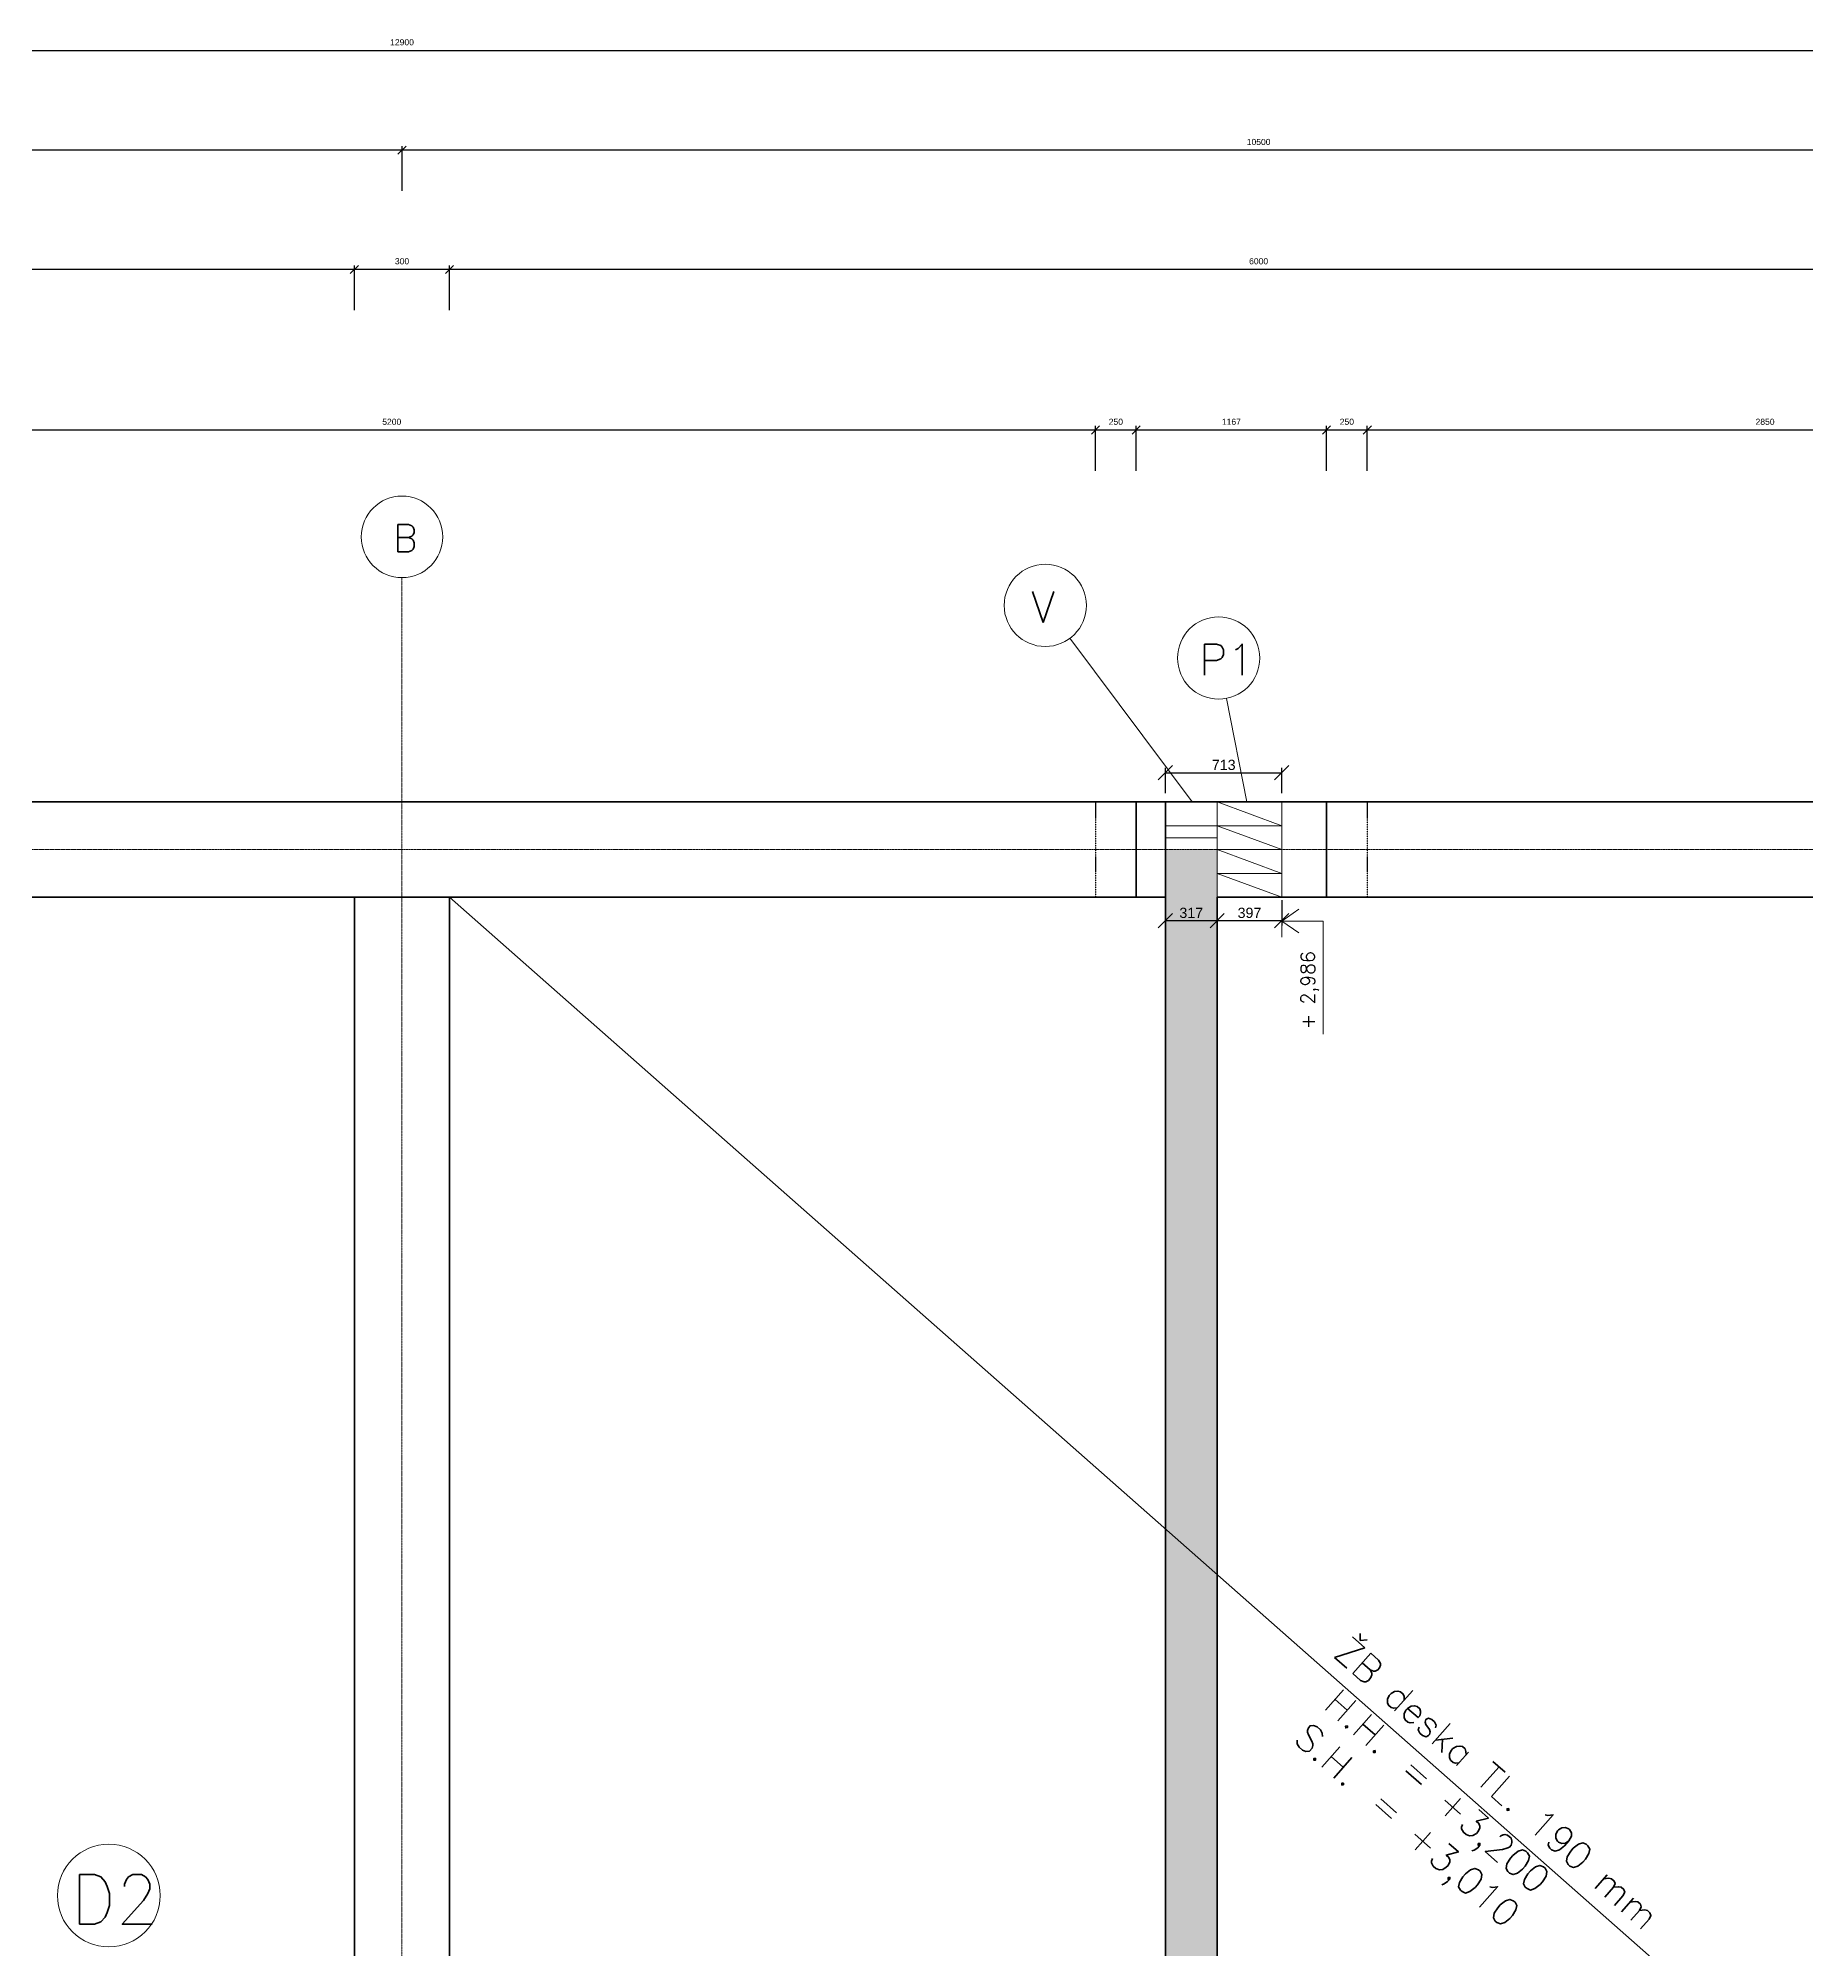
# Model space of a CAD drawing. Header units: millimetres. Extents: x -109904 to 256066, y -215550 to 75535.
# Drawn here: x 238723 to 249563, y 21351 to 33067 of the extents above; entities that cross this region are included whole.
import ezdxf

# ---------------------------------------------------------------- set-up
doc = ezdxf.new("R2010")
doc.units = ezdxf.units.MM
doc.header["$LTSCALE"] = 20
for name, pattern in [('DĚLICÍ', [31.75, 12.7, -6.35, 0, -6.35, 0, -6.35]), ('ČERCHOVANÁ', [25.4, 12.7, -6.35, 0, -6.35]), ('ČERCHOVANÁ2', [12.7, 6.35, -3.175, 0, -3.175])]:
    doc.linetypes.add(name, pattern=pattern)
for name, color, linetype, lineweight in [('izolace', 42, 'IZOLACE', 13), ('Koty', 4, 'Continuous', 18), ('Kóty', 4, 'Continuous', 18), ('překlady', 2, 'DĚLICÍ', 25), ('TENKÁ PLNÁ ČÁRA', 7, 'Continuous', 18), ('TENKÁ ČERCHOVANÁ ČÁRA', 60, 'ČERCHOVANÁ', 18), ('TLUSTÁ PLNÁ ČÁRA', 2, 'Continuous', 35), ('tlustá čára', 212, 'Continuous', 35), ('šrafy', 7, 'Continuous', 13)]:
    doc.layers.add(name, color=color, linetype=linetype, lineweight=lineweight)
doc.styles.add('Romans', font='romans.shx')
doc.styles.get("Standard").update_dxf_attribs({"font": 'arial.ttf'})
doc.linetypes.add('IZOLACE', pattern='A,0.00254,-2.54,[134,ltypeshp.shx,S=2.54,R=0,X=-2.54,Y=0],-5.08,[134,ltypeshp.shx,S=2.54,R=180,X=2.54,Y=0],-2.54', length=10.16254)
doc.dimstyles.new('Kopie Rozmery_1_50 - mensi koty', dxfattribs={"dimscale": 25, "dimtxt": 2.5, "dimasz": 3.5, "dimexe": 1.25, "dimexo": 0.625, "dimtad": 1, "dimdec": 0, "dimtxsty": 'Standard', "dimblk": 'OBLIQUE', "dimcen": 2.5, "dimadec": 0, "dimazin": 0, "dimtfac": 1, "dimtdec": 0, "dimtmove": 0, "dimatfit": 3, "dimldrblk": 'OBLIQUE', "dimfxl": 5, "dimfxlon": 1, "dimarcsym": 0})
doc.dimstyles.new('Rozmery_1_50', dxfattribs={"dimscale": 50, "dimtxt": 0.75, "dimasz": 1, "dimexe": 0.5, "dimexo": 0.625, "dimtad": 1, "dimdec": 0, "dimtxsty": 'Standard', "dimblk": 'OBLIQUE', "dimcen": 2.5, "dimadec": 0, "dimazin": 0, "dimtfac": 1, "dimtdec": 0, "dimtmove": 0, "dimatfit": 3, "dimldrblk": 'OBLIQUE', "dimfxl": 5, "dimfxlon": 1, "dimarcsym": 0})

# ---------------------------------------------------------------- blocks, each defined once
blk = doc.blocks.new('_Oblique')
at = {"color": 0, "linetype": 'ByBlock', "lineweight": -2}
blk.add_line((-0.5, -0.5), (0.5, 0.5), dxfattribs=at)
blk = doc.blocks.new('*D3')
at = {"layer": 'Defpoints', "color": 0, "transparency": 16777216}
for p in [(241244, 31650), (241244, 29163), (251161, 28481)]:
    blk.add_point(p, dxfattribs=at)
at = {"layer": 'Kóty', "color": 0, "lineweight": -2, "transparency": 16777216}
for p, q in [((241244, 31400), (241244, 31675)), ((251161, 31650), (241244, 31650)), ((251161, 31400), (251161, 31675))]:
    blk.add_line(p, q, dxfattribs=at)
at = {"layer": 'Kóty', "color": 0, "lineweight": -2, "transparency": 16777216, "xscale": 50, "yscale": 50, "zscale": 50, "rotation": 180}
blk.add_blockref('_Oblique', (241244, 31650), dxfattribs=at)
at = {"layer": 'Kóty', "color": 0, "lineweight": -2, "transparency": 16777216, "xscale": 50, "yscale": 50, "zscale": 50}
blk.add_blockref('_Oblique', (251161, 31650), dxfattribs=at)
at = {"layer": 'Kóty', "color": 0, "transparency": 16777216, "insert": (246203, 31700), "char_height": 37.5, "attachment_point": 5}
blk.add_mtext('6000', dxfattribs=at)
blk = doc.blocks.new('*D4')
at = {"layer": 'Defpoints', "color": 0, "transparency": 16777216}
for p in [(240661, 31650), (240661, 28481), (241244, 28481)]:
    blk.add_point(p, dxfattribs=at)
at = {"layer": 'Kóty', "color": 0, "lineweight": -2, "transparency": 16777216}
for p, q in [((240661, 31400), (240661, 31675)), ((241244, 31650), (240661, 31650)), ((241244, 31400), (241244, 31675))]:
    blk.add_line(p, q, dxfattribs=at)
at = {"layer": 'Kóty', "color": 0, "lineweight": -2, "transparency": 16777216, "xscale": 50, "yscale": 50, "zscale": 50, "rotation": 180}
blk.add_blockref('_Oblique', (240661, 31650), dxfattribs=at)
at = {"layer": 'Kóty', "color": 0, "lineweight": -2, "transparency": 16777216, "xscale": 50, "yscale": 50, "zscale": 50}
blk.add_blockref('_Oblique', (241244, 31650), dxfattribs=at)
at = {"layer": 'Kóty', "color": 0, "transparency": 16777216, "insert": (240953, 31700), "char_height": 37.5, "attachment_point": 5}
blk.add_mtext('300', dxfattribs=at)
blk = doc.blocks.new('*D5')
at = {"layer": 'Defpoints', "color": 0, "transparency": 16777216}
for p in [(230744, 31650), (230744, 28481), (240661, 28481)]:
    blk.add_point(p, dxfattribs=at)
at = {"layer": 'Kóty', "color": 0, "lineweight": -2, "transparency": 16777216}
for p, q in [((230744, 31400), (230744, 31675)), ((240661, 31650), (230744, 31650)), ((240661, 31400), (240661, 31675))]:
    blk.add_line(p, q, dxfattribs=at)
at = {"layer": 'Kóty', "color": 0, "lineweight": -2, "transparency": 16777216, "xscale": 50, "yscale": 50, "zscale": 50, "rotation": 180}
blk.add_blockref('_Oblique', (230744, 31650), dxfattribs=at)
at = {"layer": 'Kóty', "color": 0, "lineweight": -2, "transparency": 16777216, "xscale": 50, "yscale": 50, "zscale": 50}
blk.add_blockref('_Oblique', (240661, 31650), dxfattribs=at)
at = {"layer": 'Kóty', "color": 0, "transparency": 16777216, "insert": (235703, 31700), "char_height": 37.5, "attachment_point": 5}
blk.add_mtext('6000', dxfattribs=at)
blk = doc.blocks.new('*D6')
at = {"layer": 'Defpoints', "color": 0, "transparency": 16777216}
for p in [(251744, 32992), (230161, 28815), (251744, 28772)]:
    blk.add_point(p, dxfattribs=at)
at = {"layer": 'Kóty', "color": 0, "lineweight": -2, "transparency": 16777216}
for p, q in [((230161, 32742), (230161, 33017)), ((230161, 32992), (251744, 32992)), ((251744, 32742), (251744, 33017))]:
    blk.add_line(p, q, dxfattribs=at)
at = {"layer": 'Kóty', "color": 0, "lineweight": -2, "transparency": 16777216, "xscale": 50, "yscale": 50, "zscale": 50, "rotation": 180}
blk.add_blockref('_Oblique', (230161, 32992), dxfattribs=at)
at = {"layer": 'Kóty', "color": 0, "lineweight": -2, "transparency": 16777216, "xscale": 50, "yscale": 50, "zscale": 50}
blk.add_blockref('_Oblique', (251744, 32992), dxfattribs=at)
at = {"layer": 'Kóty', "color": 0, "transparency": 16777216, "insert": (240953, 33042), "char_height": 37.5, "attachment_point": 5}
blk.add_mtext('12900', dxfattribs=at)
blk = doc.blocks.new('*D7')
at = {"layer": 'Defpoints', "color": 0, "transparency": 16777216}
for p in [(240953, 32381), (240953, 28782), (251453, 28782)]:
    blk.add_point(p, dxfattribs=at)
at = {"layer": 'Kóty', "color": 0, "lineweight": -2, "transparency": 16777216}
for p, q in [((240953, 32131), (240953, 32406)), ((251453, 32381), (240953, 32381)), ((251453, 32131), (251453, 32406))]:
    blk.add_line(p, q, dxfattribs=at)
at = {"layer": 'Kóty', "color": 0, "lineweight": -2, "transparency": 16777216, "xscale": 50, "yscale": 50, "zscale": 50, "rotation": 180}
blk.add_blockref('_Oblique', (240953, 32381), dxfattribs=at)
at = {"layer": 'Kóty', "color": 0, "lineweight": -2, "transparency": 16777216, "xscale": 50, "yscale": 50, "zscale": 50}
blk.add_blockref('_Oblique', (251453, 32381), dxfattribs=at)
at = {"layer": 'Kóty', "color": 0, "transparency": 16777216, "insert": (246203, 32431), "char_height": 37.5, "attachment_point": 5}
blk.add_mtext('10500', dxfattribs=at)
blk = doc.blocks.new('*D8')
at = {"layer": 'Defpoints', "color": 0, "transparency": 16777216}
for p in [(230453, 32381), (230453, 28772), (240953, 28772)]:
    blk.add_point(p, dxfattribs=at)
at = {"layer": 'Kóty', "color": 0, "lineweight": -2, "transparency": 16777216}
for p, q in [((230453, 32131), (230453, 32406)), ((240953, 32381), (230453, 32381)), ((240953, 32131), (240953, 32406))]:
    blk.add_line(p, q, dxfattribs=at)
at = {"layer": 'Kóty', "color": 0, "lineweight": -2, "transparency": 16777216, "xscale": 50, "yscale": 50, "zscale": 50, "rotation": 180}
blk.add_blockref('_Oblique', (230453, 32381), dxfattribs=at)
at = {"layer": 'Kóty', "color": 0, "lineweight": -2, "transparency": 16777216, "xscale": 50, "yscale": 50, "zscale": 50}
blk.add_blockref('_Oblique', (240953, 32381), dxfattribs=at)
at = {"layer": 'Kóty', "color": 0, "transparency": 16777216, "insert": (235703, 32431), "char_height": 37.5, "attachment_point": 5}
blk.add_mtext('10500', dxfattribs=at)
blk = doc.blocks.new('*D90')
at = {"layer": 'Defpoints', "color": 0, "transparency": 16777216}
for p in [(245203, 30666), (236578, 28386), (245203, 28386)]:
    blk.add_point(p, dxfattribs=at)
at = {"layer": 'Kóty', "color": 0, "lineweight": -2, "transparency": 16777216}
for p, q in [((236578, 30416), (236578, 30691)), ((236578, 30666), (245203, 30666)), ((245203, 30416), (245203, 30691))]:
    blk.add_line(p, q, dxfattribs=at)
at = {"layer": 'Kóty', "color": 0, "lineweight": -2, "transparency": 16777216, "xscale": 50, "yscale": 50, "zscale": 50, "rotation": 180}
blk.add_blockref('_Oblique', (236578, 30666), dxfattribs=at)
at = {"layer": 'Kóty', "color": 0, "lineweight": -2, "transparency": 16777216, "xscale": 50, "yscale": 50, "zscale": 50}
blk.add_blockref('_Oblique', (245203, 30666), dxfattribs=at)
at = {"layer": 'Kóty', "color": 0, "transparency": 16777216, "insert": (240890, 30716), "char_height": 37.5, "attachment_point": 5}
blk.add_mtext('5200', dxfattribs=at)
blk = doc.blocks.new('*D91')
at = {"layer": 'Defpoints', "color": 0, "transparency": 16777216}
for p in [(245453, 30666), (245203, 28386), (245453, 28386)]:
    blk.add_point(p, dxfattribs=at)
at = {"layer": 'Kóty', "color": 0, "lineweight": -2, "transparency": 16777216}
for p, q in [((245203, 30416), (245203, 30691)), ((245203, 30666), (245453, 30666)), ((245453, 30416), (245453, 30691))]:
    blk.add_line(p, q, dxfattribs=at)
at = {"layer": 'Kóty', "color": 0, "lineweight": -2, "transparency": 16777216, "xscale": 50, "yscale": 50, "zscale": 50, "rotation": 180}
blk.add_blockref('_Oblique', (245203, 30666), dxfattribs=at)
at = {"layer": 'Kóty', "color": 0, "lineweight": -2, "transparency": 16777216, "xscale": 50, "yscale": 50, "zscale": 50}
blk.add_blockref('_Oblique', (245453, 30666), dxfattribs=at)
at = {"layer": 'Kóty', "color": 0, "transparency": 16777216, "insert": (245328, 30716), "char_height": 37.5, "attachment_point": 5}
blk.add_mtext('250', dxfattribs=at)
blk = doc.blocks.new('*D92')
at = {"layer": 'Defpoints', "color": 0, "transparency": 16777216}
for p in [(246619, 30666), (245453, 28386), (246619, 28386)]:
    blk.add_point(p, dxfattribs=at)
at = {"layer": 'Kóty', "color": 0, "lineweight": -2, "transparency": 16777216}
for p, q in [((245453, 30416), (245453, 30691)), ((245453, 30666), (246619, 30666)), ((246619, 30416), (246619, 30691))]:
    blk.add_line(p, q, dxfattribs=at)
at = {"layer": 'Kóty', "color": 0, "lineweight": -2, "transparency": 16777216, "xscale": 50, "yscale": 50, "zscale": 50, "rotation": 180}
blk.add_blockref('_Oblique', (245453, 30666), dxfattribs=at)
at = {"layer": 'Kóty', "color": 0, "lineweight": -2, "transparency": 16777216, "xscale": 50, "yscale": 50, "zscale": 50}
blk.add_blockref('_Oblique', (246619, 30666), dxfattribs=at)
at = {"layer": 'Kóty', "color": 0, "transparency": 16777216, "insert": (246036, 30716), "char_height": 37.5, "attachment_point": 5}
blk.add_mtext('1167', dxfattribs=at)
blk = doc.blocks.new('*D93')
at = {"layer": 'Defpoints', "color": 0, "transparency": 16777216}
for p in [(246869, 30666), (246619, 28386), (246869, 28386)]:
    blk.add_point(p, dxfattribs=at)
at = {"layer": 'Kóty', "color": 0, "lineweight": -2, "transparency": 16777216}
for p, q in [((246619, 30416), (246619, 30691)), ((246619, 30666), (246869, 30666)), ((246869, 30416), (246869, 30691))]:
    blk.add_line(p, q, dxfattribs=at)
at = {"layer": 'Kóty', "color": 0, "lineweight": -2, "transparency": 16777216, "xscale": 50, "yscale": 50, "zscale": 50, "rotation": 180}
blk.add_blockref('_Oblique', (246619, 30666), dxfattribs=at)
at = {"layer": 'Kóty', "color": 0, "lineweight": -2, "transparency": 16777216, "xscale": 50, "yscale": 50, "zscale": 50}
blk.add_blockref('_Oblique', (246869, 30666), dxfattribs=at)
at = {"layer": 'Kóty', "color": 0, "transparency": 16777216, "insert": (246744, 30716), "char_height": 37.5, "attachment_point": 5}
blk.add_mtext('250', dxfattribs=at)
blk = doc.blocks.new('*D94')
at = {"layer": 'Defpoints', "color": 0, "transparency": 16777216}
for p in [(251744, 30666), (246869, 28386), (251744, 28386)]:
    blk.add_point(p, dxfattribs=at)
at = {"layer": 'Kóty', "color": 0, "lineweight": -2, "transparency": 16777216}
for p, q in [((246869, 30416), (246869, 30691)), ((246869, 30666), (251744, 30666)), ((251744, 30416), (251744, 30691))]:
    blk.add_line(p, q, dxfattribs=at)
at = {"layer": 'Kóty', "color": 0, "lineweight": -2, "transparency": 16777216, "xscale": 50, "yscale": 50, "zscale": 50, "rotation": 180}
blk.add_blockref('_Oblique', (246869, 30666), dxfattribs=at)
at = {"layer": 'Kóty', "color": 0, "lineweight": -2, "transparency": 16777216, "xscale": 50, "yscale": 50, "zscale": 50}
blk.add_blockref('_Oblique', (251744, 30666), dxfattribs=at)
at = {"layer": 'Kóty', "color": 0, "transparency": 16777216, "insert": (249307, 30716), "char_height": 37.5, "attachment_point": 5}
blk.add_mtext('2850', dxfattribs=at)
blk = doc.blocks.new('*D125')
at = {"layer": 'Defpoints', "color": 0, "lineweight": 50, "transparency": 16777216}
for p in [(246345, 28565), (245632, 28386), (246345, 28386)]:
    blk.add_point(p, dxfattribs=at)
at = {"layer": 'Kóty', "color": 0, "lineweight": -2, "transparency": 16777216}
for p, q in [((245632, 28440), (245632, 28596)), ((246345, 28440), (246345, 28596)), ((245632, 28565), (246345, 28565))]:
    blk.add_line(p, q, dxfattribs=at)
at = {"layer": 'Kóty', "color": 0, "lineweight": -2, "transparency": 16777216, "xscale": 87.5, "yscale": 87.5, "zscale": 87.5, "rotation": 180}
blk.add_blockref('_Oblique', (245632, 28565), dxfattribs=at)
at = {"layer": 'Kóty', "color": 0, "lineweight": -2, "transparency": 16777216, "xscale": 87.5, "yscale": 87.5, "zscale": 87.5}
blk.add_blockref('_Oblique', (246345, 28565), dxfattribs=at)
at = {"layer": 'Kóty', "color": 0, "transparency": 16777216, "insert": (245989, 28613), "char_height": 62.5, "attachment_point": 5}
blk.add_mtext('713', dxfattribs=at)
blk = doc.blocks.new('*D126')
at = {"layer": 'Defpoints', "color": 0, "lineweight": 50, "transparency": 16777216}
for p in [(245632, 27803), (245949, 27803), (245949, 27659)]:
    blk.add_point(p, dxfattribs=at)
at = {"layer": 'Kóty', "color": 0, "lineweight": -2, "transparency": 16777216}
for p, q in [((245632, 27784), (245632, 27628)), ((245949, 27784), (245949, 27628)), ((245632, 27659), (245949, 27659))]:
    blk.add_line(p, q, dxfattribs=at)
at = {"layer": 'Kóty', "color": 0, "lineweight": -2, "transparency": 16777216, "xscale": 87.5, "yscale": 87.5, "zscale": 87.5, "rotation": 180}
blk.add_blockref('_Oblique', (245632, 27659), dxfattribs=at)
at = {"layer": 'Kóty', "color": 0, "lineweight": -2, "transparency": 16777216, "xscale": 87.5, "yscale": 87.5, "zscale": 87.5}
blk.add_blockref('_Oblique', (245949, 27659), dxfattribs=at)
at = {"layer": 'Kóty', "color": 0, "transparency": 16777216, "insert": (245790, 27706), "char_height": 62.5, "attachment_point": 5}
blk.add_mtext('317', dxfattribs=at)
blk = doc.blocks.new('*D127')
at = {"layer": 'Defpoints', "color": 0, "lineweight": 50, "transparency": 16777216}
for p in [(245949, 27803), (246345, 27803), (246345, 27659)]:
    blk.add_point(p, dxfattribs=at)
at = {"layer": 'Kóty', "color": 0, "lineweight": -2, "transparency": 16777216}
for p, q in [((245949, 27784), (245949, 27628)), ((246345, 27784), (246345, 27628)), ((245949, 27659), (246345, 27659))]:
    blk.add_line(p, q, dxfattribs=at)
at = {"layer": 'Kóty', "color": 0, "lineweight": -2, "transparency": 16777216, "xscale": 87.5, "yscale": 87.5, "zscale": 87.5, "rotation": 180}
blk.add_blockref('_Oblique', (245949, 27659), dxfattribs=at)
at = {"layer": 'Kóty', "color": 0, "lineweight": -2, "transparency": 16777216, "xscale": 87.5, "yscale": 87.5, "zscale": 87.5}
blk.add_blockref('_Oblique', (246345, 27659), dxfattribs=at)
at = {"layer": 'Kóty', "color": 0, "transparency": 16777216, "insert": (246147, 27706), "char_height": 62.5, "attachment_point": 5}
blk.add_mtext('397', dxfattribs=at)

msp = doc.modelspace()

# ---------------------------------------------------------------- hatches: boundary and pattern name
at = {"layer": 'šrafy', "transparency": 33554687}
h = msp.add_hatch(dxfattribs=at)
h.set_pattern_fill('BETON ZELEZOVY', color=256, scale=63.854245)
h.set_pattern_definition([(45, (118157.13, -22722.64), (-225.75885, 225.75885), []), (45, (118247.43, -22722.64), (-225.75885, 225.75885), []), (45, (118428.04, -22722.64), (-135.4553, 316.0624), [127.7085, -63.85424, 0, -63.85424])])
h.paths.add_polyline_path([(240952.626, 17714.793), (230161.003, 17714.793), (230161.003, 17398.128), (240660.961, 17398.128), (240660.961, 16881.463), (240952.626, 16881.463)])
h.paths.add_polyline_path([(242099.391, 17714.793), (240952.626, 17714.793), (240952.626, 16881.463), (241244.292, 16881.463), (241244.292, 17398.128), (242458.278, 17398.128)])
h.paths.add_polyline_path([(244623.841, 17522.021), (245089.617, 17552.562), (244838.269, 17621.969), (244838.269, 17714.793), (242099.391, 17714.793), (242458.278, 17398.128), (244838.269, 17398.128), (244838.269, 17454.04)])
h.paths.add_polyline_path([(251744.25, 17714.793), (246844.705, 17714.793), (246844.705, 17621.969), (247096.054, 17552.562), (246630.277, 17522.021), (246844.705, 17454.04), (246844.705, 17398.128), (251744.25, 17398.128)])
h.paths.add_polyline_path([(245948.781, 18469.292), (246465.446, 18469.292), (246465.446, 18760.958), (245632.116, 18760.958), (245632.116, 14597.683), (245948.781, 14318.272)])
h.paths.add_polyline_path([(245948.781, 14318.272), (245632.116, 14597.683), (245632.116, 9427.662), (245948.781, 9427.662)])
h.paths.add_polyline_path([(246465.446, 19052.623), (245948.781, 19052.623), (245948.781, 23651.568), (245632.116, 23930.979), (245632.116, 18760.958), (246465.446, 18760.958)])
h.paths.add_polyline_path([(245948.781, 28094.254), (245632.116, 28094.254), (245632.116, 23930.979), (245948.781, 23651.568)])

# ---------------------------------------------------------------- linework, layer by layer
at = {"layer": 'izolace', "linetype": 'IZOLACE', "ltscale": 0.003}
msp.add_line((245632.116, 28167.17), (245948.781, 28167.17), dxfattribs=at)
at = {"layer": 'Koty'}
msp.add_line((246345.446, 27556.597), (246345.446, 27746.485), dxfattribs=at)
at = {"layer": 'překlady', "linetype": 'ČERCHOVANÁ2', "ltscale": 0.009}
for p, q in [((245202.609, 28385.919), (245202.609, 27802.588)), ((246869.269, 28385.919), (246869.269, 27802.588))]:
    msp.add_line(p, q, dxfattribs=at)
at = {"layer": 'TENKÁ PLNÁ ČÁRA'}
for p, q in [((246345.446, 28240.087), (245948.781, 28385.919)), ((246345.446, 27802.588), (246345.446, 28385.919)), ((246345.446, 28240.087), (245948.781, 28240.087)), ((246345.446, 28094.254), (245948.781, 28240.087)), ((246345.446, 27948.421), (245948.781, 28094.254)), ((245948.781, 28094.254), (246345.446, 28094.254)), ((246345.446, 27948.421), (245948.781, 27948.421)), ((246345.446, 27802.588), (245948.781, 27948.421))]:
    msp.add_line(p, q, dxfattribs=at)
msp.add_circle((240952.626, 30010.913), 249.999, dxfattribs=at)
at = {"layer": 'TENKÁ ČERCHOVANÁ ČÁRA', "ltscale": 0.009}
for p, q in [((240952.626, 29760.914), (240952.626, 7761.002)), ((228786.008, 28094.254), (252827.579, 28094.254))]:
    msp.add_line(p, q, dxfattribs=at)
at = {"layer": 'TLUSTÁ PLNÁ ČÁRA'}
for p, q in [((245452.608, 28385.919), (245452.608, 27802.588)), ((245632.116, 9135.996), (245632.116, 28385.919)), ((246619.27, 28385.919), (246619.27, 27802.588)), ((245948.781, 19052.623), (245948.781, 27802.588)), ((245948.781, 27802.588), (246345.446, 27802.588))]:
    msp.add_line(p, q, dxfattribs=at)
msp.add_lwpolyline([(230161.003, 18469.292), (230161.003, 28385.919), (251744.25, 28385.919), (251744.25, 9135.996), (230161.003, 9135.996), (230161.003, 9719.327)], dxfattribs=at)
at = {"layer": 'tlustá čára'}
msp.add_line((240660.961, 27802.588), (241244.292, 27802.588), dxfattribs=at)
msp.add_lwpolyline([(230744.334, 27802.588), (240660.961, 27802.588), (240660.961, 19052.623), (230744.334, 19052.623)], close=True, dxfattribs=at)
for points in [[(245632.116, 19052.623), (241244.292, 19052.623), (241244.292, 27802.588), (245632.116, 27802.588)], [(246345.446, 27802.588), (251160.919, 27802.588), (251160.919, 19052.623), (246465.446, 19052.623)]]:
    msp.add_lwpolyline(points, dxfattribs=at)
at = {"layer": 'šrafy'}
for p, q in [((245046.255, 29389.067), (245796.572, 28385.919)), ((246006.574, 29020.924), (246131.468, 28385.919)), ((245948.781, 27802.588), (245948.781, 28385.919)), ((245948.781, 28240.087), (245632.116, 28240.087)), ((241244.292, 27802.588), (249389.144, 20615.954)), ((246345.446, 27656.029), (246449.615, 27728.969)), ((246345.446, 27656.029), (246597.604, 27656.029)), ((246345.446, 27656.029), (246449.615, 27583.09)), ((246597.604, 26963.284), (246597.604, 27656.029))]:
    msp.add_line(p, q, dxfattribs=at)
for centre, radius in [((244895.335, 29590.842), 251.973), ((245957.948, 29268.16), 251.973), ((239155.966, 21683.363), 314.971)]:
    msp.add_circle(centre, radius, dxfattribs=at)

# ---------------------------------------------------------------- texts
at = {"layer": 'TENKÁ PLNÁ ČÁRA', "insert": (240898.928, 30085.807), "char_height": 166.666, "attachment_point": 1, "style": 'Romans'}
msp.add_mtext_dynamic_manual_height_columns('B', width=596.92128, gutter_width=1041.662, heights=[0], dxfattribs=at)
at = {"layer": 'šrafy', "attachment_point": 1}
for s, width, gutter_width, insert, char_height in [('{\\Fromans|c238;V}', 1105.85906, 15.964, (244808.85, 29676.614), 191.56287), ('{\\Fromans|c238;P1}', 1105.85906, 15.964, (245839.051, 29353.932), 191.56287), ('{\\Fromans|c238;D2}', 1757.37002, 25.368, (238924.861, 21811.525), 304.42111)]:
    msp.add_mtext_dynamic_manual_height_columns(s, width=width, gutter_width=gutter_width, heights=[0], dxfattribs=dict(at, insert=insert, char_height=char_height))
for s, width, gutter_width, insert, char_height, rotation in [('\\pxi-4,l4,t4;{\\Fromans|c238;+ 2,986}', 851.60064, 10.597, (246461.781, 26992.261), 84.77754, 90), ('{\\Fromans|c238;ŽB deska TL. 190 mm\\P\\pxi-3,l4,t4;H.H.^I = +3,200\\PS.H.^I = +3,010 }', 8745.83203, 20.833, (246762.361, 23282.263), 166.666, 318.4404887)]:
    msp.add_mtext_dynamic_manual_height_columns(s, width=width, gutter_width=gutter_width, heights=[0], dxfattribs=dict(at, insert=insert, char_height=char_height, rotation=rotation))

# ---------------------------------------------------------------- dimensions: what is measured, and where the dimension line sits
at = {"layer": 'Kóty'}
dim = msp.add_linear_dim(base=(251744.25, 32992.032), p1=(230161.003, 28815.364), p2=(251744.25, 28772.243), text='12900', dimstyle='Rozmery_1_50', override={"dimtmove": 1}, dxfattribs=at)
dim.commit()
dim.dimension.update_dxf_attribs({"geometry": '*D6', "text_midpoint": (240952.626, 32992.032), "dimtype": 160})
for base, p1, p2, dimstyle, picture, middle in [((230452.668, 32380.848), (240952.626, 28772.243), (230452.668, 28772.243), 'Rozmery_1_50', '*D8', (235702.647, 32431.245)), ((245452.608, 30666.047), (245202.609, 28385.919), (245452.608, 28385.919), 'Rozmery_1_50', '*D91', (245327.609, 30716.443)), ((246619.27, 30666.047), (245452.608, 28385.919), (246619.27, 28385.919), 'Rozmery_1_50', '*D92', (246035.939, 30716.443)), ((246869.269, 30666.047), (246619.27, 28385.919), (246869.269, 28385.919), 'Rozmery_1_50', '*D93', (246744.27, 30716.443)), ((246345.446, 27658.9), (245948.781, 27802.588), (246345.446, 27802.588), 'Kopie Rozmery_1_50 - mensi koty', '*D127', (246147.114, 27706.457))]:
    dim = msp.add_linear_dim(base=base, p1=p1, p2=p2, dimstyle=dimstyle, override={"dimtmove": 1}, dxfattribs=at)
    dim.commit()
    dim.dimension.update_dxf_attribs({"geometry": picture, "text_midpoint": middle})
for base, p1, p2, dimstyle, picture, middle in [((240952.626, 32380.848), (251452.584, 28781.841), (240952.626, 28781.841), 'Rozmery_1_50', '*D7', (246202.605, 32431.245)), ((246345.446, 28565.178), (245632.116, 28385.919), (246345.446, 28385.919), 'Kopie Rozmery_1_50 - mensi koty', '*D125', (245988.781, 28612.735)), ((245948.781, 27658.9), (245632.116, 27802.588), (245948.781, 27802.588), 'Kopie Rozmery_1_50 - mensi koty', '*D126', (245790.448, 27706.457))]:
    dim = msp.add_linear_dim(base=base, p1=p1, p2=p2, dimstyle=dimstyle, dxfattribs=at)
    dim.commit()
    dim.dimension.update_dxf_attribs({"geometry": picture, "text_midpoint": middle})
for base, p1, p2, text, picture, middle in [((230744.334, 31649.718), (240660.961, 28480.578), (230744.334, 28480.578), '6000', '*D5', (235702.647, 31700.115)), ((240660.961, 31649.718), (241244.292, 28480.578), (240660.961, 28480.578), '300', '*D4', (240952.626, 31700.128)), ((241244.292, 31649.718), (251160.919, 28480.578), (241244.292, 29162.726), '6000', '*D3', (246202.605, 31700.115)), ((245202.609, 30666.047), (236577.644, 28385.919), (245202.609, 28385.919), '5200', '*D90', (240890.126, 30716.443)), ((251744.25, 30666.047), (246869.269, 28385.919), (251744.25, 28385.919), '2850', '*D94', (249306.759, 30716.443))]:
    dim = msp.add_linear_dim(base=base, p1=p1, p2=p2, text=text, dimstyle='Rozmery_1_50', override={"dimtmove": 1}, dxfattribs=at)
    dim.commit()
    dim.dimension.update_dxf_attribs({"geometry": picture, "text_midpoint": middle})

doc.saveas('drawing.dxf')
